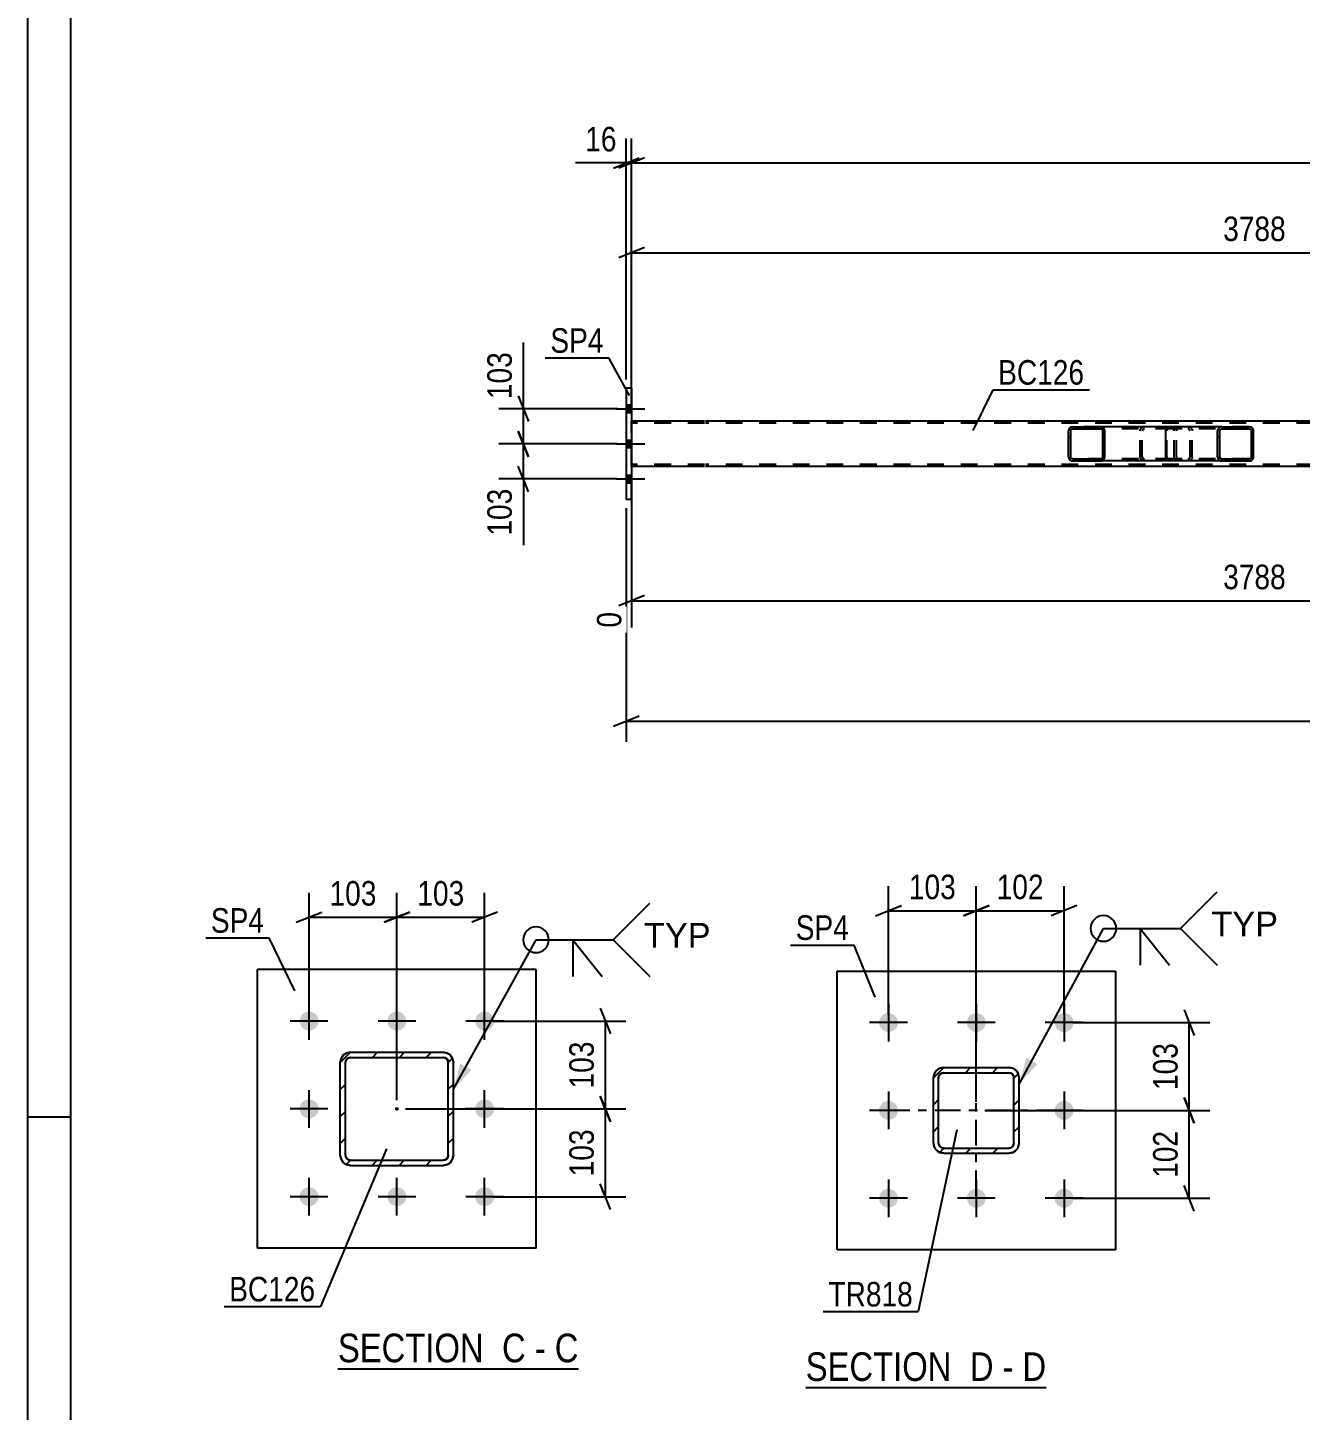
# Model space of a CAD drawing. Header units: millimetres. Extents: x 0 to 841, y 0 to 594.
# Drawn here: x 0 to 148.6, y 114.8 to 276.1 of the extents above; entities that cross this region are included whole.
import ezdxf

# ---------------------------------------------------------------- set-up
doc = ezdxf.new("R2010")
doc.units = ezdxf.units.MM
doc.linetypes.add('DXK_LINE_DOT2', pattern=[3.9198, 1.9599, -1.9599])
doc.linetypes.add('DXK_LINE_DOT3', pattern=[5.9187, 2.979, -0.9799, 0.9799, -0.9799])
doc.styles.add('Arial', font='ARIAL.TTF', dxfattribs={"height": 0.2})
doc.styles.add('Arial Narrow', font='ARIALN.TTF', dxfattribs={"height": 0.2})

# ---------------------------------------------------------------- blocks, each defined once
blk = doc.blocks.new('Unknown-283133386-1135')
at = {"color": 5, "linetype": 'Continuous'}
for p, q in [((0, 594), (0, 0)), ((5, 589), (5, 5)), ((5, 149), (0, 149))]:
    blk.add_line(p, q, dxfattribs=at)
blk = doc.blocks.new('Unknown-283133386-13 - 6030')
at = {"color": 6, "linetype": 'Continuous'}
blk.add_line((36.22, 119.65), (64.29, 119.65), dxfattribs=at)
at = {"color": 0, "linetype": 'Continuous'}
for points in [[(54.33, 120.4), (54.33, 123.9), (36.22, 123.9), (36.22, 120.4)], [(58.15, 120.4), (58.15, 123.9), (55.38, 123.9), (55.38, 120.4)], [(60.48, 120.4), (60.48, 123.9), (59.2, 123.9), (59.2, 120.4)], [(64.29, 120.4), (64.29, 123.9), (61.53, 123.9), (61.53, 120.4)]]:
    blk.add_wipeout(points, dxfattribs=at)
at = {"color": 7, "linetype": 'Continuous', "style": 'Arial Narrow'}
for s, p in [('SECTION ', (36.22, 120.4)), ('C', (55.38, 120.4)), ('C', (61.53, 120.4)), ('-', (59.2, 120.4))]:
    blk.add_text(s, height=3.34, dxfattribs=at).set_placement(p)
blk = doc.blocks.new('Unknown-283133386-14 - 6244')
at = {"color": 6, "linetype": 'Continuous'}
blk.add_line((90.83, 117.47), (118.9, 117.47), dxfattribs=at)
at = {"color": 0, "linetype": 'Continuous'}
for points in [[(108.94, 118.22), (108.94, 121.72), (90.83, 121.72), (90.83, 118.22)], [(112.76, 118.22), (112.76, 121.72), (109.99, 121.72), (109.99, 118.22)], [(115.08, 118.22), (115.08, 121.72), (113.81, 121.72), (113.81, 118.22)], [(118.9, 118.22), (118.9, 121.72), (116.13, 121.72), (116.13, 118.22)]]:
    blk.add_wipeout(points, dxfattribs=at)
at = {"color": 7, "linetype": 'Continuous', "style": 'Arial Narrow'}
for s, p in [('SECTION ', (90.83, 118.22)), ('D', (109.99, 118.22)), ('D', (116.13, 118.22)), ('-', (113.81, 118.22))]:
    blk.add_text(s, height=3.34, dxfattribs=at).set_placement(p)
blk = doc.blocks.new('Part-283133386-2743 - 2736')
at = {"linetype": 'Continuous'}
h = blk.add_hatch(dxfattribs=at)
h.set_pattern_fill('', scale=0.7, style=0, pattern_type=0)
h.set_pattern_definition([(45, (143.0665, 229.2702), (-1.57154, 1.57154), [])])
h.paths.add_polyline_path([(143.1, 229.09), (143.07, 229.27), (142.96, 229.43), (142.79, 229.53), (142.6, 229.57), (139.42, 229.57), (139.23, 229.53), (139.06, 229.43), (138.95, 229.27), (138.91, 229.09), (138.91, 226.05), (138.95, 225.86), (139.06, 225.71), (139.23, 225.6), (139.42, 225.57), (142.6, 225.57), (142.79, 225.6), (142.96, 225.71), (143.07, 225.86), (143.1, 226.05)])
h.paths.add_polyline_path([(142.83, 225.95), (142.78, 225.88), (142.7, 225.82), (142.6, 225.81), (139.42, 225.81), (139.32, 225.82), (139.24, 225.88), (139.19, 225.95), (139.17, 226.05), (139.17, 229.09), (139.19, 229.18), (139.24, 229.26), (139.32, 229.31), (139.42, 229.33), (142.6, 229.33), (142.7, 229.31), (142.78, 229.26), (142.83, 229.18), (142.85, 229.09), (142.85, 226.05)])
at = {"color": 2, "linetype": 'Continuous'}
for p, q in [((132.85, 229.09), (132.87, 229.27)), ((132.87, 229.27), (132.93, 229.43)), ((132.93, 229.43), (133.01, 229.53)), ((133.01, 229.53), (133.12, 229.57)), ((139.42, 229.57), (133.12, 229.57)), ((138.95, 229.27), (138.91, 229.09)), ((139.17, 229.09), (139.19, 229.18)), ((139.19, 229.18), (139.24, 229.26)), ((139.42, 229.57), (139.23, 229.53)), ((139.24, 229.26), (139.32, 229.31)), ((139.32, 229.31), (139.42, 229.33)), ((139.42, 229.57), (142.6, 229.57)), ((139.42, 229.33), (142.6, 229.33)), ((142.79, 229.53), (142.6, 229.57)), ((142.6, 229.33), (142.7, 229.31)), ((142.7, 229.31), (142.78, 229.26)), ((142.78, 229.26), (142.83, 229.18)), ((142.83, 229.18), (142.85, 229.09)), ((143.1, 229.09), (143.07, 229.27)), ((132.85, 226.05), (132.85, 229.09)), ((138.91, 226.05), (138.91, 229.09)), ((139.17, 226.05), (139.17, 229.09)), ((142.85, 226.05), (142.85, 229.09)), ((143.1, 226.05), (143.1, 229.09)), ((132.87, 225.86), (132.85, 226.05)), ((138.91, 226.05), (138.95, 225.86)), ((139.19, 225.95), (139.17, 226.05)), ((139.24, 225.88), (139.19, 225.95)), ((142.83, 225.95), (142.78, 225.88)), ((142.85, 226.05), (142.83, 225.95)), ((143.07, 225.86), (143.1, 226.05)), ((132.93, 225.71), (132.87, 225.86)), ((133.01, 225.6), (132.93, 225.71)), ((133.12, 225.57), (133.01, 225.6)), ((139.42, 225.57), (133.12, 225.57)), ((139.23, 225.6), (139.42, 225.57)), ((139.32, 225.82), (139.24, 225.88)), ((139.42, 225.81), (139.32, 225.82)), ((139.42, 225.81), (142.6, 225.81)), ((139.42, 225.57), (142.6, 225.57)), ((142.7, 225.82), (142.6, 225.81)), ((142.6, 225.57), (142.79, 225.6)), ((142.78, 225.88), (142.7, 225.82))]:
    blk.add_line(p, q, dxfattribs=at)
at = {"color": 7, "linetype": 'DXK_LINE_DOT2'}
for p, q in [((132.99, 229.18), (132.98, 229.09)), ((133.02, 229.26), (132.99, 229.18)), ((133.07, 229.31), (133.02, 229.26)), ((133.12, 229.33), (133.07, 229.31)), ((142.6, 229.33), (133.12, 229.33)), ((134.11, 229.33), (134.11, 229.57)), ((135.45, 229.57), (135.64, 229.53)), ((135.55, 229.31), (135.45, 229.33)), ((135.63, 229.26), (135.55, 229.31)), ((135.68, 229.18), (135.63, 229.26)), ((135.7, 229.09), (135.68, 229.18)), ((135.92, 229.27), (135.95, 229.09)), ((142.6, 229.57), (139.42, 229.57)), ((132.98, 226.05), (132.98, 229.09)), ((135.7, 226.05), (135.7, 229.09)), ((135.95, 226.05), (135.95, 229.09)), ((132.98, 226.05), (132.99, 225.95)), ((132.99, 225.95), (133.02, 225.88)), ((135.63, 225.88), (135.68, 225.95)), ((135.68, 225.95), (135.7, 226.05)), ((135.95, 226.05), (135.92, 225.86)), ((133.02, 225.88), (133.07, 225.82)), ((133.07, 225.82), (133.12, 225.81)), ((142.6, 225.81), (133.12, 225.81)), ((134.11, 225.57), (134.11, 225.81)), ((135.45, 225.81), (135.55, 225.82)), ((135.64, 225.6), (135.45, 225.57)), ((135.55, 225.82), (135.63, 225.88)), ((142.6, 225.57), (139.42, 225.57))]:
    blk.add_line(p, q, dxfattribs=at)
for centre, start, end in [((135.47, 229.07), 23.8494, 68.8059), ((135.47, 226.06), 291.1941, 336.1506)]:
    blk.add_arc(centre, 0.492, start, end, dxfattribs=at)
at = {"color": 2, "linetype": 'Continuous'}
for centre, start, end in [((139.4, 229.07), 111.1941, 156.1506), ((142.62, 229.07), 23.8494, 68.8059), ((139.4, 226.06), 203.8494, 248.8059), ((142.62, 226.06), 291.1941, 336.1506)]:
    blk.add_arc(centre, 0.492, start, end, dxfattribs=at)
blk = doc.blocks.new('Part-283133386-2744 - 2736')
at = {"linetype": 'Continuous'}
h = blk.add_hatch(dxfattribs=at)
h.set_pattern_fill('', scale=0.7, style=0, pattern_type=0)
h.set_pattern_definition([(45, (125.7213, 229.2702), (-1.57154, 1.57154), [])])
h.paths.add_polyline_path([(125.76, 229.09), (125.72, 229.27), (125.61, 229.43), (125.44, 229.53), (125.25, 229.57), (122.01, 229.57), (121.82, 229.53), (121.65, 229.43), (121.54, 229.27), (121.5, 229.09), (121.5, 226.05), (121.54, 225.86), (121.65, 225.71), (121.82, 225.6), (122.01, 225.57), (125.25, 225.57), (125.44, 225.6), (125.61, 225.71), (125.72, 225.86), (125.76, 226.05)])
h.paths.add_polyline_path([(125.49, 225.95), (125.43, 225.88), (125.35, 225.82), (125.25, 225.81), (122.01, 225.81), (121.92, 225.82), (121.83, 225.88), (121.78, 225.95), (121.76, 226.05), (121.76, 229.09), (121.78, 229.18), (121.83, 229.26), (121.92, 229.31), (122.01, 229.33), (125.25, 229.33), (125.35, 229.31), (125.43, 229.26), (125.49, 229.18), (125.5, 229.09), (125.5, 226.05)])
at = {"color": 2, "linetype": 'Continuous'}
for p, q in [((121.54, 229.27), (121.5, 229.09)), ((121.76, 229.09), (121.78, 229.18)), ((121.78, 229.18), (121.83, 229.26)), ((122.01, 229.57), (121.82, 229.53)), ((121.83, 229.26), (121.92, 229.31)), ((121.92, 229.31), (122.01, 229.33)), ((122.01, 229.57), (125.25, 229.57)), ((122.01, 229.33), (125.25, 229.33)), ((133.12, 229.57), (125.25, 229.57)), ((125.44, 229.53), (125.25, 229.57)), ((125.25, 229.33), (125.35, 229.31)), ((125.35, 229.31), (125.43, 229.26)), ((125.43, 229.26), (125.49, 229.18)), ((125.49, 229.18), (125.5, 229.09)), ((125.76, 229.09), (125.72, 229.27)), ((121.5, 226.05), (121.5, 229.09)), ((121.76, 226.05), (121.76, 229.09)), ((125.5, 226.05), (125.5, 229.09)), ((125.76, 226.05), (125.76, 229.09)), ((121.5, 226.05), (121.54, 225.86)), ((121.78, 225.95), (121.76, 226.05)), ((121.83, 225.88), (121.78, 225.95)), ((125.49, 225.95), (125.43, 225.88)), ((125.5, 226.05), (125.49, 225.95)), ((125.72, 225.86), (125.76, 226.05)), ((121.82, 225.6), (122.01, 225.57)), ((121.92, 225.82), (121.83, 225.88)), ((122.01, 225.81), (121.92, 225.82)), ((122.01, 225.81), (125.25, 225.81)), ((122.01, 225.57), (125.25, 225.57)), ((125.35, 225.82), (125.25, 225.81)), ((125.25, 225.57), (125.44, 225.6)), ((133.12, 225.57), (125.25, 225.57)), ((125.43, 225.88), (125.35, 225.82))]:
    blk.add_line(p, q, dxfattribs=at)
at = {"color": 7, "linetype": 'DXK_LINE_DOT2'}
for p, q in [((125.25, 229.57), (122.01, 229.57)), ((133.6, 229.33), (122.01, 229.33)), ((129.85, 229.09), (129.89, 229.27)), ((130.13, 229.18), (130.11, 229.09)), ((130.18, 229.26), (130.13, 229.18)), ((130.17, 229.53), (130.36, 229.57)), ((130.18, 229.26), (130.21, 229.27)), ((130.21, 229.27), (130.27, 229.31)), ((130.27, 229.31), (130.36, 229.33)), ((133.6, 229.57), (133.12, 229.57)), ((133.6, 229.57), (133.79, 229.53)), ((133.7, 229.31), (133.6, 229.33)), ((133.78, 229.26), (133.7, 229.31)), ((133.83, 229.18), (133.78, 229.26)), ((133.85, 229.09), (133.83, 229.18)), ((134.07, 229.27), (134.11, 229.09)), ((129.85, 226.05), (129.85, 229.09)), ((130.11, 226.05), (130.11, 229.09)), ((133.85, 226.05), (133.85, 229.09)), ((134.11, 226.05), (134.11, 229.09)), ((129.89, 225.86), (129.85, 226.05)), ((130.11, 226.05), (130.13, 225.95)), ((130.13, 225.95), (130.18, 225.88)), ((133.78, 225.88), (133.83, 225.95)), ((133.83, 225.95), (133.85, 226.05)), ((134.11, 226.05), (134.07, 225.86)), ((133.6, 225.81), (122.01, 225.81)), ((125.25, 225.57), (122.01, 225.57)), ((130.36, 225.57), (130.17, 225.6)), ((130.18, 225.88), (130.27, 225.82)), ((130.27, 225.82), (130.36, 225.81)), ((133.6, 225.57), (133.12, 225.57)), ((133.6, 225.81), (133.7, 225.82)), ((133.79, 225.6), (133.6, 225.57)), ((133.7, 225.82), (133.78, 225.88))]:
    blk.add_line(p, q, dxfattribs=at)
at = {"color": 2, "linetype": 'Continuous'}
for centre, start, end in [((121.99, 229.07), 110.7583, 155.68), ((125.27, 229.07), 24.32, 69.2417), ((121.99, 226.07), 204.32, 249.2417), ((125.27, 226.07), 290.7583, 335.68)]:
    blk.add_arc(centre, 0.496, start, end, dxfattribs=at)
at = {"color": 7, "linetype": 'DXK_LINE_DOT2'}
for centre, start, end in [((130.34, 229.07), 110.7583, 155.68), ((133.62, 229.07), 24.32, 69.2417), ((130.34, 226.07), 204.32, 249.2417), ((133.62, 226.07), 290.7583, 335.68)]:
    blk.add_arc(centre, 0.496, start, end, dxfattribs=at)
blk = doc.blocks.new('Part-283133386-2781 - 2736')
at = {"color": 2, "linetype": 'Continuous'}
for p, q in [((70.51, 234.07), (69.87, 234.07)), ((69.87, 234.07), (69.87, 221.07)), ((70.51, 234.07), (70.51, 221.07)), ((70.51, 221.07), (69.87, 221.07))]:
    blk.add_line(p, q, dxfattribs=at)
at = {"color": 7, "linetype": 'DXK_LINE_DOT2'}
for p, q in [((69.87, 234.07), (69.87, 221.07)), ((70.51, 221.07), (70.51, 230.07))]:
    blk.add_line(p, q, dxfattribs=at)
blk = doc.blocks.new('Bolt-283133386-2922 - 2736')
at = {"linetype": 'Continuous'}
for points in [[(70.51, 231.23), (70.51, 232.11), (69.87, 232.11), (69.87, 231.23)], [(70.51, 231.23), (70.51, 232.11), (69.87, 232.11), (69.87, 231.23)], [(70.51, 231.23), (70.51, 232.11), (69.87, 232.11), (69.87, 231.23)], [(70.51, 227.13), (70.51, 228.01), (69.87, 228.01), (69.87, 227.13)], [(70.51, 227.13), (70.51, 228.01), (69.87, 228.01), (69.87, 227.13)], [(70.51, 223.03), (70.51, 223.91), (69.87, 223.91), (69.87, 223.03)], [(70.51, 223.03), (70.51, 223.91), (69.87, 223.91), (69.87, 223.03)], [(70.51, 223.03), (70.51, 223.91), (69.87, 223.91), (69.87, 223.03)]]:
    blk.add_hatch(color=1, dxfattribs=at).paths.add_polyline_path(points)
at = {"color": 1, "linetype": 'Continuous'}
for p, q in [((68.71, 231.67), (72.03, 231.67)), ((68.71, 231.67), (72.03, 231.67)), ((68.71, 231.67), (72.03, 231.67)), ((69.87, 232.11), (70.51, 232.11)), ((69.87, 232.11), (70.51, 232.11)), ((69.87, 232.11), (70.51, 232.11)), ((69.87, 231.23), (70.51, 231.23)), ((69.87, 231.23), (70.51, 231.23)), ((69.87, 231.23), (70.51, 231.23)), ((68.71, 227.57), (72.03, 227.57)), ((68.71, 227.57), (72.03, 227.57)), ((69.87, 228.01), (70.51, 228.01)), ((69.87, 228.01), (70.51, 228.01)), ((69.87, 227.13), (70.51, 227.13)), ((69.87, 227.13), (70.51, 227.13)), ((68.71, 223.47), (72.03, 223.47)), ((68.71, 223.47), (72.03, 223.47)), ((68.71, 223.47), (72.03, 223.47)), ((69.87, 223.91), (70.51, 223.91)), ((69.87, 223.91), (70.51, 223.91)), ((69.87, 223.91), (70.51, 223.91)), ((69.87, 223.03), (70.51, 223.03)), ((69.87, 223.03), (70.51, 223.03)), ((69.87, 223.03), (70.51, 223.03))]:
    blk.add_line(p, q, dxfattribs=at)
blk = doc.blocks.new('Part-283133386-2929 - 2736')
at = {"color": 2, "linetype": 'Continuous'}
for p, q in [((79.03, 230.21), (70.51, 230.21)), ((215.12, 230.21), (79.13, 230.21)), ((79.03, 224.93), (70.51, 224.93)), ((215.12, 224.93), (79.13, 224.93))]:
    blk.add_line(p, q, dxfattribs=at)
at = {"color": 7, "linetype": 'DXK_LINE_DOT2'}
for p, q in [((70.51, 224.93), (70.51, 230.21)), ((79.03, 229.97), (70.51, 229.97)), ((738.05, 229.97), (79.13, 229.97)), ((79.03, 225.17), (70.51, 225.17)), ((738.05, 225.17), (79.13, 225.17))]:
    blk.add_line(p, q, dxfattribs=at)
blk = doc.blocks.new('Part-283133386-6092 - 6030')
at = {"color": 2, "linetype": 'Continuous'}
for p, q in [((59.35, 166.22), (26.85, 166.22)), ((26.85, 133.72), (26.85, 166.22)), ((59.35, 133.72), (59.35, 166.22)), ((59.35, 133.72), (26.85, 133.72))]:
    blk.add_line(p, q, dxfattribs=at)
blk = doc.blocks.new('Bolt-283133386-6129 - 6030')
at = {"linetype": 'Continuous'}
for points in [[(32.85, 159.12, -1), (32.85, 161.32, -1)], [(43.1, 159.12, -1), (43.1, 161.32, -1)], [(53.35, 159.12, -1), (53.35, 161.32, -1)], [(32.85, 148.87, -1), (32.85, 151.07, -1)], [(53.35, 148.87, -1), (53.35, 151.07, -1)], [(32.85, 138.62, -1), (32.85, 140.82, -1)], [(43.1, 138.62, -1), (43.1, 140.82, -1)], [(53.35, 138.62, -1), (53.35, 140.82, -1)]]:
    blk.add_hatch(color=1, dxfattribs=at).paths.add_polyline_path(points)
at = {"color": 1, "linetype": 'Continuous'}
for p, q in [((32.85, 158.02), (32.85, 162.42)), ((43.1, 158.02), (43.1, 162.42)), ((53.35, 158.02), (53.35, 162.42)), ((35.05, 160.22), (30.65, 160.22)), ((45.3, 160.22), (40.9, 160.22)), ((55.55, 160.22), (51.15, 160.22)), ((32.85, 147.77), (32.85, 152.17)), ((53.35, 147.77), (53.35, 152.17)), ((35.05, 149.97), (30.65, 149.97)), ((55.55, 149.97), (51.15, 149.97)), ((32.85, 137.52), (32.85, 141.92)), ((43.1, 137.52), (43.1, 141.92)), ((53.35, 137.52), (53.35, 141.92)), ((35.05, 139.72), (30.65, 139.72)), ((45.3, 139.72), (40.9, 139.72)), ((55.55, 139.72), (51.15, 139.72))]:
    blk.add_line(p, q, dxfattribs=at)
blk = doc.blocks.new('Part-283133386-6142 - 6030')
at = {"linetype": 'Continuous'}
h = blk.add_hatch(dxfattribs=at)
h.set_pattern_fill('', scale=0.7, style=0, pattern_type=0)
h.set_pattern_definition([(45, (37.704, 156.5703), (-1.57154, 1.57154), [])])
h.paths.add_polyline_path([(48.5, 156.57), (37.7, 156.57), (37.24, 156.48), (36.86, 156.22), (36.6, 155.83), (36.5, 155.37), (36.5, 144.57), (36.6, 144.11), (36.86, 143.72), (37.24, 143.46), (37.7, 143.37), (48.5, 143.37), (48.96, 143.46), (49.35, 143.72), (49.61, 144.11), (49.7, 144.57), (49.7, 155.37), (49.61, 155.83), (49.35, 156.22), (48.96, 156.48)])
h.paths.add_polyline_path([(49.06, 155.6), (49.1, 155.37), (49.1, 144.57), (49.06, 144.34), (48.93, 144.15), (48.73, 144.02), (48.5, 143.97), (37.7, 143.97), (37.47, 144.02), (37.28, 144.15), (37.15, 144.34), (37.1, 144.57), (37.1, 155.37), (37.15, 155.6), (37.28, 155.79), (37.47, 155.92), (37.7, 155.97), (48.5, 155.97), (48.73, 155.92), (48.93, 155.79)])
blk.add_hatch(color=30, dxfattribs=at).paths.add_polyline_path([(43.1, 149.87, -1), (43.1, 150.07, -1)])
at = {"color": 7, "linetype": 'DXK_LINE_DOT2'}
for p, q in [((37.24, 156.48), (37.7, 156.57)), ((37.7, 156.57), (48.5, 156.57)), ((48.5, 156.57), (48.96, 156.48)), ((36.5, 155.37), (36.6, 155.83)), ((36.5, 144.57), (36.5, 155.37)), ((37.15, 155.6), (37.1, 155.37)), ((37.1, 144.57), (37.1, 155.37)), ((37.28, 155.79), (37.15, 155.6)), ((37.47, 155.92), (37.28, 155.79)), ((37.7, 155.97), (37.47, 155.92)), ((37.7, 155.97), (48.5, 155.97)), ((48.73, 155.92), (48.5, 155.97)), ((48.93, 155.79), (48.73, 155.92)), ((49.06, 155.6), (48.93, 155.79)), ((49.1, 155.37), (49.06, 155.6)), ((49.1, 144.57), (49.1, 155.37)), ((49.61, 155.83), (49.7, 155.37)), ((49.7, 144.57), (49.7, 155.37)), ((36.6, 144.11), (36.5, 144.57)), ((37.1, 144.57), (37.15, 144.34)), ((37.15, 144.34), (37.28, 144.15)), ((37.28, 144.15), (37.47, 144.02)), ((37.47, 144.02), (37.7, 143.97)), ((37.7, 143.97), (48.5, 143.97)), ((48.5, 143.97), (48.73, 144.02)), ((48.73, 144.02), (48.93, 144.15)), ((48.93, 144.15), (49.06, 144.34)), ((49.06, 144.34), (49.1, 144.57)), ((49.7, 144.57), (49.61, 144.11)), ((37.7, 143.37), (37.24, 143.46)), ((37.7, 143.37), (48.5, 143.37)), ((48.96, 143.46), (48.5, 143.37))]:
    blk.add_line(p, q, dxfattribs=at)
at = {"color": 2, "linetype": 'Continuous'}
for p, q in [((37.7, 156.57), (37.24, 156.48)), ((37.7, 156.57), (48.5, 156.57)), ((48.96, 156.48), (48.5, 156.57)), ((36.6, 155.83), (36.5, 155.37)), ((36.5, 144.57), (36.5, 155.37)), ((37.1, 155.37), (37.15, 155.6)), ((37.1, 144.57), (37.1, 155.37)), ((37.15, 155.6), (37.28, 155.79)), ((37.28, 155.79), (37.47, 155.92)), ((37.47, 155.92), (37.7, 155.97)), ((37.7, 155.97), (48.5, 155.97)), ((48.5, 155.97), (48.73, 155.92)), ((48.73, 155.92), (48.93, 155.79)), ((48.93, 155.79), (49.06, 155.6)), ((49.06, 155.6), (49.1, 155.37)), ((49.1, 144.57), (49.1, 155.37)), ((49.7, 155.37), (49.61, 155.83)), ((49.7, 144.57), (49.7, 155.37)), ((36.5, 144.57), (36.6, 144.11)), ((37.15, 144.34), (37.1, 144.57)), ((37.28, 144.15), (37.15, 144.34)), ((37.47, 144.02), (37.28, 144.15)), ((37.7, 143.97), (37.47, 144.02)), ((37.7, 143.97), (48.5, 143.97)), ((48.73, 144.02), (48.5, 143.97)), ((48.93, 144.15), (48.73, 144.02)), ((49.06, 144.34), (48.93, 144.15)), ((49.1, 144.57), (49.06, 144.34)), ((49.61, 144.11), (49.7, 144.57)), ((37.24, 143.46), (37.7, 143.37)), ((37.7, 143.37), (48.5, 143.37)), ((48.5, 143.37), (48.96, 143.46))]:
    blk.add_line(p, q, dxfattribs=at)
at = {"color": 7, "linetype": 'DXK_LINE_DOT3'}
blk.add_line((43.1, 149.97), (43.1, 149.97), dxfattribs=at)
at = {"color": 30, "linetype": 'DXK_LINE_DOT3'}
blk.add_line((43.1, 149.97), (43.1, 149.97), dxfattribs=at)
at = {"color": 30, "linetype": 'Continuous'}
blk.add_circle((43.1, 149.97), 0.1, dxfattribs=at)
at = {"color": 7, "linetype": 'DXK_LINE_DOT2'}
for centre, start, end in [((37.7, 155.37), 112.5, 157.5), ((48.5, 155.37), 22.5, 67.5), ((37.7, 144.57), 202.5, 247.5), ((48.5, 144.57), 292.5, 337.5)]:
    blk.add_arc(centre, 1.2, start, end, dxfattribs=at)
at = {"color": 2, "linetype": 'Continuous'}
for centre, start, end in [((37.7, 155.37), 112.5, 157.5), ((48.5, 155.37), 22.5, 67.5), ((37.7, 144.57), 202.5, 247.5), ((48.5, 144.57), 292.5, 337.5)]:
    blk.add_arc(centre, 1.2, start, end, dxfattribs=at)
blk = doc.blocks.new('Part-283133386-6286 - 6244')
at = {"linetype": 'Continuous'}
h = blk.add_hatch(dxfattribs=at)
h.set_pattern_fill('', scale=0.7, style=0, pattern_type=0)
h.set_pattern_definition([(45, (106.9363, 154.7872), (-1.57154, 1.57154), [])])
h.paths.add_polyline_path([(114.54, 154.79), (106.94, 154.79), (106.48, 154.7), (106.09, 154.44), (105.83, 154.05), (105.74, 153.59), (105.74, 145.99), (105.83, 145.53), (106.09, 145.14), (106.48, 144.88), (106.94, 144.79), (114.54, 144.79), (115, 144.88), (115.38, 145.14), (115.64, 145.53), (115.74, 145.99), (115.74, 153.59), (115.64, 154.05), (115.38, 154.44), (115, 154.7)])
h.paths.add_polyline_path([(115.09, 153.82), (115.14, 153.59), (115.14, 145.99), (115.09, 145.76), (114.96, 145.56), (114.77, 145.43), (114.54, 145.39), (106.94, 145.39), (106.71, 145.43), (106.51, 145.56), (106.38, 145.76), (106.34, 145.99), (106.34, 153.59), (106.38, 153.82), (106.51, 154.01), (106.71, 154.14), (106.94, 154.19), (114.54, 154.19), (114.77, 154.14), (114.96, 154.01)])
at = {"color": 7, "linetype": 'DXK_LINE_DOT3'}
for p, q in [((110.74, 139.79), (110.74, 159.79)), ((120.74, 149.79), (100.74, 149.79))]:
    blk.add_line(p, q, dxfattribs=at)
at = {"color": 7, "linetype": 'DXK_LINE_DOT2'}
for p, q in [((105.74, 153.59), (105.83, 154.05)), ((105.74, 145.99), (105.74, 153.59)), ((106.38, 153.82), (106.34, 153.59)), ((106.34, 145.99), (106.34, 153.59)), ((106.51, 154.01), (106.38, 153.82)), ((106.48, 154.7), (106.94, 154.79)), ((106.71, 154.14), (106.51, 154.01)), ((106.94, 154.19), (106.71, 154.14)), ((106.94, 154.79), (114.54, 154.79)), ((106.94, 154.19), (114.54, 154.19)), ((114.54, 154.79), (115, 154.7)), ((114.77, 154.14), (114.54, 154.19)), ((114.96, 154.01), (114.77, 154.14)), ((115.09, 153.82), (114.96, 154.01)), ((115.14, 153.59), (115.09, 153.82)), ((115.14, 145.99), (115.14, 153.59)), ((115.64, 154.05), (115.74, 153.59)), ((115.74, 145.99), (115.74, 153.59)), ((105.83, 145.53), (105.74, 145.99)), ((106.34, 145.99), (106.38, 145.76)), ((106.38, 145.76), (106.51, 145.56)), ((106.51, 145.56), (106.71, 145.43)), ((106.71, 145.43), (106.94, 145.39)), ((106.94, 145.39), (114.54, 145.39)), ((114.54, 145.39), (114.77, 145.43)), ((114.77, 145.43), (114.96, 145.56)), ((114.96, 145.56), (115.09, 145.76)), ((115.09, 145.76), (115.14, 145.99)), ((115.74, 145.99), (115.64, 145.53)), ((106.94, 144.79), (106.48, 144.88)), ((106.94, 144.79), (114.54, 144.79)), ((115, 144.88), (114.54, 144.79))]:
    blk.add_line(p, q, dxfattribs=at)
at = {"color": 2, "linetype": 'Continuous'}
for p, q in [((105.83, 154.05), (105.74, 153.59)), ((105.74, 145.99), (105.74, 153.59)), ((106.34, 153.59), (106.38, 153.82)), ((106.34, 145.99), (106.34, 153.59)), ((106.38, 153.82), (106.51, 154.01)), ((106.94, 154.79), (106.48, 154.7)), ((106.51, 154.01), (106.71, 154.14)), ((106.71, 154.14), (106.94, 154.19)), ((106.94, 154.79), (114.54, 154.79)), ((106.94, 154.19), (114.54, 154.19)), ((115, 154.7), (114.54, 154.79)), ((114.54, 154.19), (114.77, 154.14)), ((114.77, 154.14), (114.96, 154.01)), ((114.96, 154.01), (115.09, 153.82)), ((115.09, 153.82), (115.14, 153.59)), ((115.14, 145.99), (115.14, 153.59)), ((115.74, 153.59), (115.64, 154.05)), ((115.74, 145.99), (115.74, 153.59)), ((105.74, 145.99), (105.83, 145.53)), ((106.38, 145.76), (106.34, 145.99)), ((106.51, 145.56), (106.38, 145.76)), ((106.71, 145.43), (106.51, 145.56)), ((106.94, 145.39), (106.71, 145.43)), ((106.94, 145.39), (114.54, 145.39)), ((114.77, 145.43), (114.54, 145.39)), ((114.96, 145.56), (114.77, 145.43)), ((115.09, 145.76), (114.96, 145.56)), ((115.14, 145.99), (115.09, 145.76)), ((115.64, 145.53), (115.74, 145.99)), ((106.48, 144.88), (106.94, 144.79)), ((106.94, 144.79), (114.54, 144.79)), ((114.54, 144.79), (115, 144.88))]:
    blk.add_line(p, q, dxfattribs=at)
at = {"color": 7, "linetype": 'DXK_LINE_DOT2'}
for centre, start, end in [((106.94, 153.59), 112.5, 157.5), ((114.54, 153.59), 22.5, 67.5), ((106.94, 145.99), 202.5, 247.5), ((114.54, 145.99), 292.5, 337.5)]:
    blk.add_arc(centre, 1.2, start, end, dxfattribs=at)
at = {"color": 2, "linetype": 'Continuous'}
for centre, start, end in [((106.94, 153.59), 112.5, 157.5), ((114.54, 153.59), 22.5, 67.5), ((106.94, 145.99), 202.5, 247.5), ((114.54, 145.99), 292.5, 337.5)]:
    blk.add_arc(centre, 1.2, start, end, dxfattribs=at)
blk = doc.blocks.new('Bolt-283133386-6283 - 6244')
at = {"linetype": 'Continuous'}
for points in [[(100.49, 158.94, -1), (100.49, 161.14, -1)], [(110.74, 158.94, -1), (110.74, 161.14, -1)], [(120.99, 158.94, -1), (120.99, 161.14, -1)], [(100.49, 148.69, -1), (100.49, 150.89, -1)], [(120.99, 148.69, -1), (120.99, 150.89, -1)], [(100.49, 138.44, -1), (100.49, 140.64, -1)], [(110.74, 138.44, -1), (110.74, 140.64, -1)], [(120.99, 138.44, -1), (120.99, 140.64, -1)]]:
    blk.add_hatch(color=1, dxfattribs=at).paths.add_polyline_path(points)
at = {"color": 1, "linetype": 'Continuous'}
for p, q in [((100.49, 162.24), (100.49, 157.84)), ((110.74, 162.24), (110.74, 157.84)), ((120.99, 162.24), (120.99, 157.84)), ((102.69, 160.04), (98.29, 160.04)), ((112.94, 160.04), (108.54, 160.04)), ((123.19, 160.04), (118.79, 160.04)), ((100.49, 151.99), (100.49, 147.59)), ((120.99, 151.99), (120.99, 147.59)), ((102.69, 149.79), (98.29, 149.79)), ((123.19, 149.79), (118.79, 149.79)), ((100.49, 141.74), (100.49, 137.34)), ((110.74, 141.74), (110.74, 137.34)), ((120.99, 141.74), (120.99, 137.34)), ((102.69, 139.54), (98.29, 139.54)), ((112.94, 139.54), (108.54, 139.54)), ((123.19, 139.54), (118.79, 139.54))]:
    blk.add_line(p, q, dxfattribs=at)
blk = doc.blocks.new('Part-283133386-6384 - 6244')
at = {"color": 2, "linetype": 'Continuous'}
for p, q in [((94.49, 133.54), (94.49, 166.04)), ((94.49, 166.04), (126.99, 166.04)), ((126.99, 166.04), (126.99, 133.54)), ((126.99, 133.54), (94.49, 133.54))]:
    blk.add_line(p, q, dxfattribs=at)
blk = doc.blocks.new('StraightDimension-283133386-3123 - 2736')
at = {"color": 7, "linetype": 'Continuous'}
for p, q in [((69.87, 235.07), (69.87, 263.2)), ((70.51, 235.07), (70.51, 263.2)), ((68.37, 259.75), (71.37, 260.95)), ((72.01, 260.95), (69.01, 259.75)), ((69.87, 260.35), (70.51, 260.35))]:
    blk.add_line(p, q, dxfattribs=at)
at = {"color": 0}
blk.add_wipeout([(69.35, 261.1), (69.35, 265.3), (64.49, 265.3), (64.49, 261.1)], dxfattribs=at)
at = {"color": 7, "linetype": 'Continuous'}
blk.add_line((69.87, 260.35), (63.97, 260.35), dxfattribs=at)
blk.add_line((69.87, 260.35), (63.97, 260.35), dxfattribs=at)
at = {"color": 3, "style": 'Arial Narrow'}
blk.add_text('16', height=2.863, dxfattribs=at).set_placement((65.09, 261.7))
blk = doc.blocks.new('StraightDimension-283133386-3052 - 2736')
at = {"color": 7, "linetype": 'Continuous'}
for p, q in [((68.87, 227.57), (55.02, 227.57)), ((57.27, 229.07), (58.47, 226.07)), ((57.87, 223.47), (57.87, 227.57)), ((58.47, 221.97), (57.27, 224.97)), ((68.87, 223.47), (55.02, 223.47))]:
    blk.add_line(p, q, dxfattribs=at)
at = {"color": 0}
blk.add_wipeout([(57.12, 222.94), (52.92, 222.94), (52.92, 216.26), (57.12, 216.26)], dxfattribs=at)
at = {"color": 7, "linetype": 'Continuous'}
blk.add_line((57.87, 223.47), (57.87, 215.73), dxfattribs=at)
blk.add_line((57.87, 223.47), (57.87, 215.73), dxfattribs=at)
at = {"color": 3, "style": 'Arial Narrow'}
blk.add_text('103', height=2.863, rotation=90.0002, dxfattribs=at).set_placement((56.52, 216.86))
blk = doc.blocks.new('StraightDimension-283133386-3062 - 2736')
at = {"color": 7, "linetype": 'Continuous'}
for p, q in [((57.27, 233.17), (58.47, 230.17)), ((68.87, 231.67), (55.02, 231.67)), ((57.87, 227.57), (57.87, 231.67)), ((68.87, 227.57), (55.02, 227.57)), ((58.47, 226.07), (57.27, 229.07))]:
    blk.add_line(p, q, dxfattribs=at)
at = {"color": 0}
blk.add_wipeout([(57.12, 238.88), (52.92, 238.88), (52.92, 232.19), (57.12, 232.19)], dxfattribs=at)
at = {"color": 7, "linetype": 'Continuous'}
blk.add_line((57.87, 231.67), (57.87, 239.4), dxfattribs=at)
blk.add_line((57.87, 231.67), (57.87, 239.4), dxfattribs=at)
at = {"color": 3, "style": 'Arial Narrow'}
blk.add_text('103', height=2.863, rotation=90.0002, dxfattribs=at).set_placement((56.52, 232.79))
blk = doc.blocks.new('StraightDimension-283133386-3133 - 2736')
at = {"color": 7, "linetype": 'Continuous'}
for p, q in [((70.51, 235.07), (70.51, 263.2)), ((72.01, 260.95), (69.01, 259.75)), ((70.51, 260.35), (746.67, 260.35))]:
    blk.add_line(p, q, dxfattribs=at)
blk = doc.blocks.new('StraightDimension-283133386-3148 - 2736')
at = {"color": 7, "linetype": 'Continuous'}
for p, q in [((69.87, 220.07), (69.87, 192.8)), ((71.37, 195.8), (68.37, 194.6)), ((69.87, 195.2), (747.31, 195.2))]:
    blk.add_line(p, q, dxfattribs=at)
blk = doc.blocks.new('StraightDimension-283133386-13111 - 2736')
at = {"color": 7, "linetype": 'Continuous'}
for p, q in [((70.51, 231.21), (70.51, 252.73)), ((215.92, 239.61), (215.92, 252.73)), ((72.01, 250.48), (69.01, 249.28)), ((214.42, 249.28), (217.42, 250.48)), ((70.51, 249.88), (215.92, 249.88))]:
    blk.add_line(p, q, dxfattribs=at)
at = {"color": 0}
blk.add_wipeout([(147.47, 250.63), (147.47, 254.83), (138.96, 254.83), (138.96, 250.63)], dxfattribs=at)
at = {"color": 3, "style": 'Arial Narrow'}
blk.add_text('3788', height=2.863, dxfattribs=at).set_placement((139.56, 251.23))
blk = doc.blocks.new('StraightDimension-283133386-23478 - 2736')
at = {"color": 7, "linetype": 'Continuous'}
for p, q in [((70.51, 223.93), (70.51, 206.13)), ((215.92, 215.53), (215.92, 200.64)), ((72.01, 209.86), (69.01, 208.66)), ((214.42, 208.66), (217.42, 209.86)), ((70.51, 209.26), (215.92, 209.26))]:
    blk.add_line(p, q, dxfattribs=at)
at = {"color": 0}
blk.add_wipeout([(147.47, 210.01), (147.47, 214.21), (138.96, 214.21), (138.96, 210.01)], dxfattribs=at)
at = {"color": 0, "linetype": 'Continuous'}
for points in [[(69.91, 208.56), (65.71, 208.56), (65.71, 205.53), (69.91, 205.53)], [(215.32, 208.56), (211.12, 208.56), (211.12, 200.04), (215.32, 200.04)]]:
    blk.add_wipeout(points, dxfattribs=at)
at = {"color": 3, "style": 'Arial Narrow'}
blk.add_text('3788', height=2.863, dxfattribs=at).set_placement((139.56, 210.61))
at = {"color": 3, "linetype": 'Continuous', "style": 'Arial Narrow'}
for s, height, p in [('0', 2.86, (69.31, 206.13)), ('3788', 2.863, (214.72, 200.64))]:
    blk.add_text(s, height=height, rotation=90.0002, dxfattribs=at).set_placement(p)
blk = doc.blocks.new('StraightDimension-283133386-25235 - 6030')
at = {"color": 7, "linetype": 'Continuous'}
for p, q in [((43.1, 150.97), (43.1, 175.19)), ((53.35, 161.22), (53.35, 175.19)), ((41.6, 171.74), (44.6, 172.94)), ((54.85, 172.94), (51.85, 171.74)), ((43.1, 172.34), (53.35, 172.34))]:
    blk.add_line(p, q, dxfattribs=at)
at = {"color": 0}
blk.add_wipeout([(51.57, 173.09), (51.57, 177.29), (44.89, 177.29), (44.89, 173.09)], dxfattribs=at)
at = {"color": 3, "style": 'Arial Narrow'}
blk.add_text('103', height=2.863, dxfattribs=at).set_placement((45.49, 173.69))
blk = doc.blocks.new('StraightDimension-283133386-25236 - 6030')
at = {"color": 7, "linetype": 'Continuous'}
for p, q in [((32.85, 161.22), (32.85, 175.19)), ((43.1, 150.97), (43.1, 175.19)), ((31.35, 171.74), (34.35, 172.94)), ((44.6, 172.94), (41.6, 171.74)), ((32.85, 172.34), (43.1, 172.34))]:
    blk.add_line(p, q, dxfattribs=at)
at = {"color": 0}
blk.add_wipeout([(41.32, 173.09), (41.32, 177.29), (34.64, 177.29), (34.64, 173.09)], dxfattribs=at)
at = {"color": 3, "style": 'Arial Narrow'}
blk.add_text('103', height=2.863, dxfattribs=at).set_placement((35.24, 173.69))
blk = doc.blocks.new('StraightDimension-283133386-25297 - 6030')
at = {"color": 7, "linetype": 'Continuous'}
for p, q in [((66.84, 161.72), (68.04, 158.72)), ((54.35, 160.22), (69.84, 160.22)), ((67.44, 149.97), (67.44, 160.22)), ((68.04, 148.47), (66.84, 151.47)), ((44.1, 149.97), (69.84, 149.97))]:
    blk.add_line(p, q, dxfattribs=at)
at = {"color": 0}
blk.add_wipeout([(66.69, 158.44), (62.49, 158.44), (62.49, 151.75), (66.69, 151.75)], dxfattribs=at)
at = {"color": 3, "style": 'Arial Narrow'}
blk.add_text('103', height=2.863, rotation=90.0002, dxfattribs=at).set_placement((66.09, 152.35))
blk = doc.blocks.new('StraightDimension-283133386-25298 - 6030')
at = {"color": 7, "linetype": 'Continuous'}
for p, q in [((66.84, 151.47), (68.04, 148.47)), ((44.1, 149.97), (69.84, 149.97)), ((67.44, 139.72), (67.44, 149.97)), ((68.04, 138.22), (66.84, 141.22)), ((54.35, 139.72), (69.84, 139.72))]:
    blk.add_line(p, q, dxfattribs=at)
at = {"color": 0}
blk.add_wipeout([(66.69, 148.19), (62.49, 148.19), (62.49, 141.5), (66.69, 141.5)], dxfattribs=at)
at = {"color": 3, "style": 'Arial Narrow'}
blk.add_text('103', height=2.863, rotation=90.0002, dxfattribs=at).set_placement((66.09, 142.1))
blk = doc.blocks.new('StraightDimension-283133386-25397 - 6244')
at = {"color": 7, "linetype": 'Continuous'}
for p, q in [((134.99, 161.54), (136.19, 158.54)), ((121.99, 160.04), (137.99, 160.04)), ((135.59, 149.79), (135.59, 160.04)), ((136.19, 148.29), (134.99, 151.29)), ((111.74, 149.79), (137.99, 149.79))]:
    blk.add_line(p, q, dxfattribs=at)
at = {"color": 0}
blk.add_wipeout([(134.84, 158.25), (130.64, 158.25), (130.64, 151.57), (134.84, 151.57)], dxfattribs=at)
at = {"color": 3, "style": 'Arial Narrow'}
blk.add_text('103', height=2.863, rotation=90.0002, dxfattribs=at).set_placement((134.24, 152.17))
blk = doc.blocks.new('StraightDimension-283133386-25326 - 6244')
at = {"color": 7, "linetype": 'Continuous'}
for p, q in [((110.74, 150.79), (110.74, 175.94)), ((120.99, 161.04), (120.99, 175.94)), ((109.24, 172.49), (112.24, 173.69)), ((110.74, 173.09), (120.99, 173.09)), ((122.49, 173.69), (119.49, 172.49))]:
    blk.add_line(p, q, dxfattribs=at)
at = {"color": 0}
blk.add_wipeout([(119.2, 173.84), (119.2, 178.04), (112.52, 178.04), (112.52, 173.84)], dxfattribs=at)
at = {"color": 3, "style": 'Arial Narrow'}
blk.add_text('102', height=2.863, dxfattribs=at).set_placement((113.12, 174.44))
blk = doc.blocks.new('StraightDimension-283133386-25327 - 6244')
at = {"color": 7, "linetype": 'Continuous'}
for p, q in [((100.49, 161.04), (100.49, 175.94)), ((110.74, 150.79), (110.74, 175.94)), ((98.99, 172.49), (101.99, 173.69)), ((100.49, 173.09), (110.74, 173.09)), ((112.24, 173.69), (109.24, 172.49))]:
    blk.add_line(p, q, dxfattribs=at)
at = {"color": 0}
blk.add_wipeout([(108.95, 173.84), (108.95, 178.04), (102.27, 178.04), (102.27, 173.84)], dxfattribs=at)
at = {"color": 3, "style": 'Arial Narrow'}
blk.add_text('103', height=2.863, dxfattribs=at).set_placement((102.87, 174.44))
blk = doc.blocks.new('StraightDimension-283133386-25398 - 6244')
at = {"color": 7, "linetype": 'Continuous'}
for p, q in [((134.99, 151.29), (136.19, 148.29)), ((111.74, 149.79), (137.99, 149.79)), ((135.59, 139.54), (135.59, 149.79)), ((136.19, 138.04), (134.99, 141.04)), ((121.99, 139.54), (137.99, 139.54))]:
    blk.add_line(p, q, dxfattribs=at)
at = {"color": 0}
blk.add_wipeout([(134.84, 148), (130.64, 148), (130.64, 141.32), (134.84, 141.32)], dxfattribs=at)
at = {"color": 3, "style": 'Arial Narrow'}
blk.add_text('102', height=2.863, rotation=90.0002, dxfattribs=at).set_placement((134.24, 141.92))
blk = doc.blocks.new('Mark-283133386-2777 - 2736')
at = {"color": 0}
blk.add_wipeout([(67.23, 238.2), (67.23, 241.2), (61.02, 241.2), (61.02, 238.2)], dxfattribs=at)
blk.add_wipeout([(67.23, 238.2), (67.23, 241.2), (61.02, 241.2), (61.02, 238.2)], dxfattribs=at)
at = {"color": 30, "linetype": 'Continuous'}
for p in [(60.42, 237.6), (70.24, 233.2)]:
    blk.add_line(p, (67.83, 237.6), dxfattribs=at)
at = {"color": 3, "style": 'Arial Narrow'}
blk.add_text('SP4', height=2.863, dxfattribs=at).set_placement((61.02, 238.2))
blk = doc.blocks.new('Mark-283133386-2925 - 2736')
at = {"color": 0}
blk.add_wipeout([(123.34, 234.48), (123.34, 237.48), (113.29, 237.48), (113.29, 234.48)], dxfattribs=at)
blk.add_wipeout([(123.34, 234.48), (123.34, 237.48), (113.29, 237.48), (113.29, 234.48)], dxfattribs=at)
at = {"color": 30, "linetype": 'Continuous'}
for p, q in [((110.39, 229.11), (112.69, 233.88)), ((112.69, 233.88), (123.94, 233.88))]:
    blk.add_line(p, q, dxfattribs=at)
at = {"color": 3, "style": 'Arial Narrow'}
blk.add_text('BC126', height=2.863, dxfattribs=at).set_placement((113.29, 234.48))
blk = doc.blocks.new('Mark-283133386-6088 - 6030')
at = {"color": 0}
blk.add_wipeout([(27.6, 170.53), (27.6, 173.53), (21.39, 173.53), (21.39, 170.53)], dxfattribs=at)
blk.add_wipeout([(27.6, 170.53), (27.6, 173.53), (21.39, 173.53), (21.39, 170.53)], dxfattribs=at)
at = {"color": 30, "linetype": 'Continuous'}
for p in [(20.79, 169.93), (31.18, 163.74)]:
    blk.add_line(p, (28.2, 169.93), dxfattribs=at)
at = {"color": 3, "style": 'Arial Narrow'}
blk.add_text('SP4', height=2.863, dxfattribs=at).set_placement((21.39, 170.53))
blk = doc.blocks.new('Mark-283133386-6138 - 6030')
at = {"color": 0}
blk.add_wipeout([(33.58, 127.5), (33.58, 130.5), (23.53, 130.5), (23.53, 127.5)], dxfattribs=at)
blk.add_wipeout([(33.58, 127.5), (33.58, 130.5), (23.53, 130.5), (23.53, 127.5)], dxfattribs=at)
at = {"color": 30, "linetype": 'Continuous'}
for p in [(41.89, 145.29), (22.93, 126.9)]:
    blk.add_line(p, (34.18, 126.9), dxfattribs=at)
at = {"color": 3, "style": 'Arial Narrow'}
blk.add_text('BC126', height=2.863, dxfattribs=at).set_placement((23.53, 127.5))
blk = doc.blocks.new('WeldMark-283133386-6230 - 6030')
at = {"linetype": 'Continuous'}
blk.add_hatch(color=30, dxfattribs=at).paths.add_polyline_path([(51.81, 154.52), (49.7, 152.26), (50.5, 155.25)])
at = {"color": 30, "linetype": 'Continuous'}
for p, q in [((49.7, 152.26), (59.35, 169.7)), ((59.35, 169.7), (68.35, 169.7))]:
    blk.add_line(p, q, dxfattribs=at)
at = {"color": 3, "linetype": 'Continuous'}
for q in [(67.07, 165.42), (63.64, 165.42)]:
    blk.add_line((63.64, 169.7), q, dxfattribs=at)
for start, end in [(90, 270), (270, 90)]:
    blk.add_arc((59.35, 169.7), 1.5, start, end, dxfattribs=at)
at = {"color": 0, "linetype": 'Continuous'}
blk.add_wipeout([(79.73, 168.8), (79.73, 171.8), (71.95, 171.8), (71.95, 168.8)], dxfattribs=at)
blk.add_wipeout([(79.73, 168.8), (79.73, 171.8), (71.95, 171.8), (71.95, 168.8)], dxfattribs=at)
at = {"color": 3, "linetype": 'Continuous'}
for q in [(72.64, 173.99), (72.64, 165.42)]:
    blk.add_line((68.35, 169.7), q, dxfattribs=at)
at = {"color": 3, "linetype": 'Continuous', "style": 'Arial'}
blk.add_text('TYP', height=2.865, dxfattribs=at).set_placement((71.95, 168.8))
blk = doc.blocks.new('WeldMark-283133386-6471 - 6244')
at = {"linetype": 'Continuous'}
blk.add_hatch(color=30, dxfattribs=at).paths.add_polyline_path([(117.89, 155.21), (115.8, 152.93), (116.57, 155.93)])
at = {"color": 30, "linetype": 'Continuous'}
for p, q in [((115.8, 152.93), (125.58, 171.02)), ((125.58, 171.02), (134.58, 171.02))]:
    blk.add_line(p, q, dxfattribs=at)
at = {"color": 3, "linetype": 'Continuous'}
for q in [(133.29, 166.73), (129.87, 166.73)]:
    blk.add_line((129.87, 171.02), q, dxfattribs=at)
for start, end in [(90, 270), (270, 90)]:
    blk.add_arc((125.58, 171.02), 1.5, start, end, dxfattribs=at)
at = {"color": 0, "linetype": 'Continuous'}
blk.add_wipeout([(145.96, 170.12), (145.96, 173.12), (138.18, 173.12), (138.18, 170.12)], dxfattribs=at)
blk.add_wipeout([(145.96, 170.12), (145.96, 173.12), (138.18, 173.12), (138.18, 170.12)], dxfattribs=at)
at = {"color": 3, "linetype": 'Continuous'}
for q in [(138.87, 175.3), (138.87, 166.73)]:
    blk.add_line((134.58, 171.02), q, dxfattribs=at)
at = {"color": 3, "linetype": 'Continuous', "style": 'Arial'}
blk.add_text('TYP', height=2.865, dxfattribs=at).set_placement((138.18, 170.12))
blk = doc.blocks.new('Mark-283133386-25787 - 6244')
at = {"color": 0}
blk.add_wipeout([(103.35, 126.91), (103.35, 129.91), (93.48, 129.91), (93.48, 126.91)], dxfattribs=at)
blk.add_wipeout([(103.35, 126.91), (103.35, 129.91), (93.48, 129.91), (93.48, 126.91)], dxfattribs=at)
at = {"color": 30, "linetype": 'Continuous'}
for p in [(108.47, 147.51), (92.88, 126.31)]:
    blk.add_line(p, (103.95, 126.31), dxfattribs=at)
at = {"color": 3, "style": 'Arial Narrow'}
blk.add_text('TR818', height=2.863, dxfattribs=at).set_placement((93.48, 126.91))
blk = doc.blocks.new('Mark-283133386-25790 - 6244')
at = {"color": 0}
blk.add_wipeout([(95.87, 169.69), (95.87, 172.69), (89.66, 172.69), (89.66, 169.69)], dxfattribs=at)
blk.add_wipeout([(95.87, 169.69), (95.87, 172.69), (89.66, 172.69), (89.66, 169.69)], dxfattribs=at)
at = {"color": 30, "linetype": 'Continuous'}
for p in [(89.06, 169.09), (98.94, 163.01)]:
    blk.add_line(p, (96.47, 169.09), dxfattribs=at)
at = {"color": 3, "style": 'Arial Narrow'}
blk.add_text('SP4', height=2.863, dxfattribs=at).set_placement((89.66, 169.69))

msp = doc.modelspace()

# ---------------------------------------------------------------- block references
for name in ['Unknown-283133386-1135', 'Part-283133386-2781 - 2736', 'Bolt-283133386-2922 - 2736', 'Part-283133386-2929 - 2736', 'Part-283133386-2744 - 2736', 'Part-283133386-2743 - 2736', 'Part-283133386-6092 - 6030', 'Part-283133386-6384 - 6244', 'Bolt-283133386-6129 - 6030', 'Bolt-283133386-6283 - 6244', 'Part-283133386-6286 - 6244', 'Part-283133386-6142 - 6030']:
    msp.add_blockref(name, (0, 0))

# ---------------------------------------------------------------- next in the draw order: block references
for name in ['StraightDimension-283133386-3123 - 2736', 'StraightDimension-283133386-3052 - 2736', 'StraightDimension-283133386-25235 - 6030', 'StraightDimension-283133386-25397 - 6244', 'Mark-283133386-25787 - 6244', 'Mark-283133386-6138 - 6030', 'Unknown-283133386-13 - 6030', 'Unknown-283133386-14 - 6244']:
    msp.add_blockref(name, (0, 0))

# ---------------------------------------------------------------- next in the draw order: block references
for name in ['StraightDimension-283133386-3062 - 2736', 'StraightDimension-283133386-3148 - 2736', 'StraightDimension-283133386-25326 - 6244', 'StraightDimension-283133386-25236 - 6030']:
    msp.add_blockref(name, (0, 0))

# ---------------------------------------------------------------- next in the draw order: block references
for name in ['StraightDimension-283133386-3133 - 2736', 'StraightDimension-283133386-23478 - 2736', 'StraightDimension-283133386-25327 - 6244', 'WeldMark-283133386-6471 - 6244', 'Mark-283133386-6088 - 6030', 'StraightDimension-283133386-25297 - 6030']:
    msp.add_blockref(name, (0, 0))

# ---------------------------------------------------------------- next in the draw order: block references
for name in ['StraightDimension-283133386-13111 - 2736', 'Mark-283133386-25790 - 6244', 'StraightDimension-283133386-25298 - 6030', 'StraightDimension-283133386-25398 - 6244']:
    msp.add_blockref(name, (0, 0))

# ---------------------------------------------------------------- next in the draw order: block references
for name in ['Mark-283133386-2777 - 2736', 'Mark-283133386-2925 - 2736', 'WeldMark-283133386-6230 - 6030']:
    msp.add_blockref(name, (0, 0))

doc.saveas('drawing.dxf')
